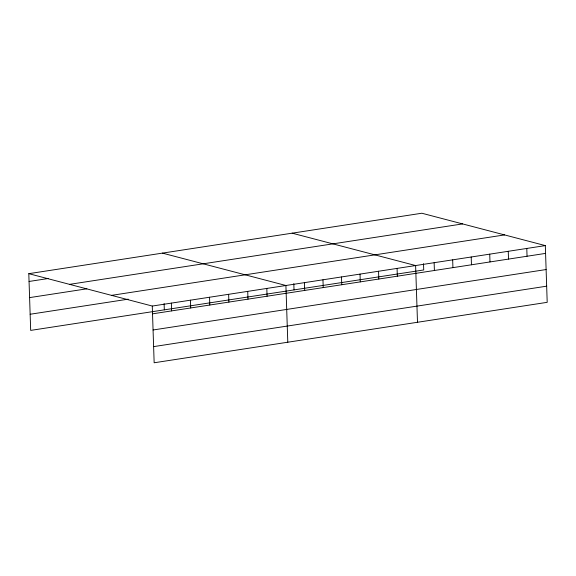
<?xml version="1.0" encoding="UTF-8"?>
<svg xmlns="http://www.w3.org/2000/svg" width="576" height="576" viewBox="0 0 576 576"><rect width="100%" height="100%" fill="white"/><g stroke="black" fill="none" stroke-linecap="round" stroke-linejoin="round"><path stroke-width="0.86" d="M28.8 273.672L421.848 213.228L545.321 245.599L547.2 302.328L154.152 362.772L152.273 306.05L28.8 273.672L30.679 330.401L423.727 269.95L423.518 263.671M29.059 281.462L48.146 278.525M69.545 284.357L462.593 223.913M29.592 297.612L86.868 288.806M111.528 295.366L504.576 234.914M30.146 314.251L128.203 299.167M152.273 306.05L545.321 245.599M152.525 313.834L545.58 253.39M153.065 329.983L546.113 269.539M153.619 346.622L546.667 286.178M292.14 233.172L415.613 265.55L417.492 322.272M162.439 253.123L285.905 285.494L287.791 342.223M526.788 248.45L527.047 256.241M508.262 251.302L508.514 259.092M489.73 254.153L489.989 261.936M471.204 256.997L471.456 264.787M452.671 259.848L452.93 267.638M434.138 262.699L434.398 270.49M397.08 268.402L397.339 276.185M378.554 271.246L378.814 279.036M360.022 274.097L360.281 281.887M341.496 276.948L341.755 284.738M322.963 279.799L323.222 287.582M304.438 282.643L304.697 290.434M293.818 283.622L294.026 289.901M266.818 288.432L267.077 296.222M247.723 291.37L247.982 299.16M228.636 294.307L228.895 302.09M209.542 297.238L209.801 305.028M190.454 300.175L190.706 307.966M171.36 303.113L171.619 310.903M164.11 303.566L164.318 309.845"/></g></svg>
